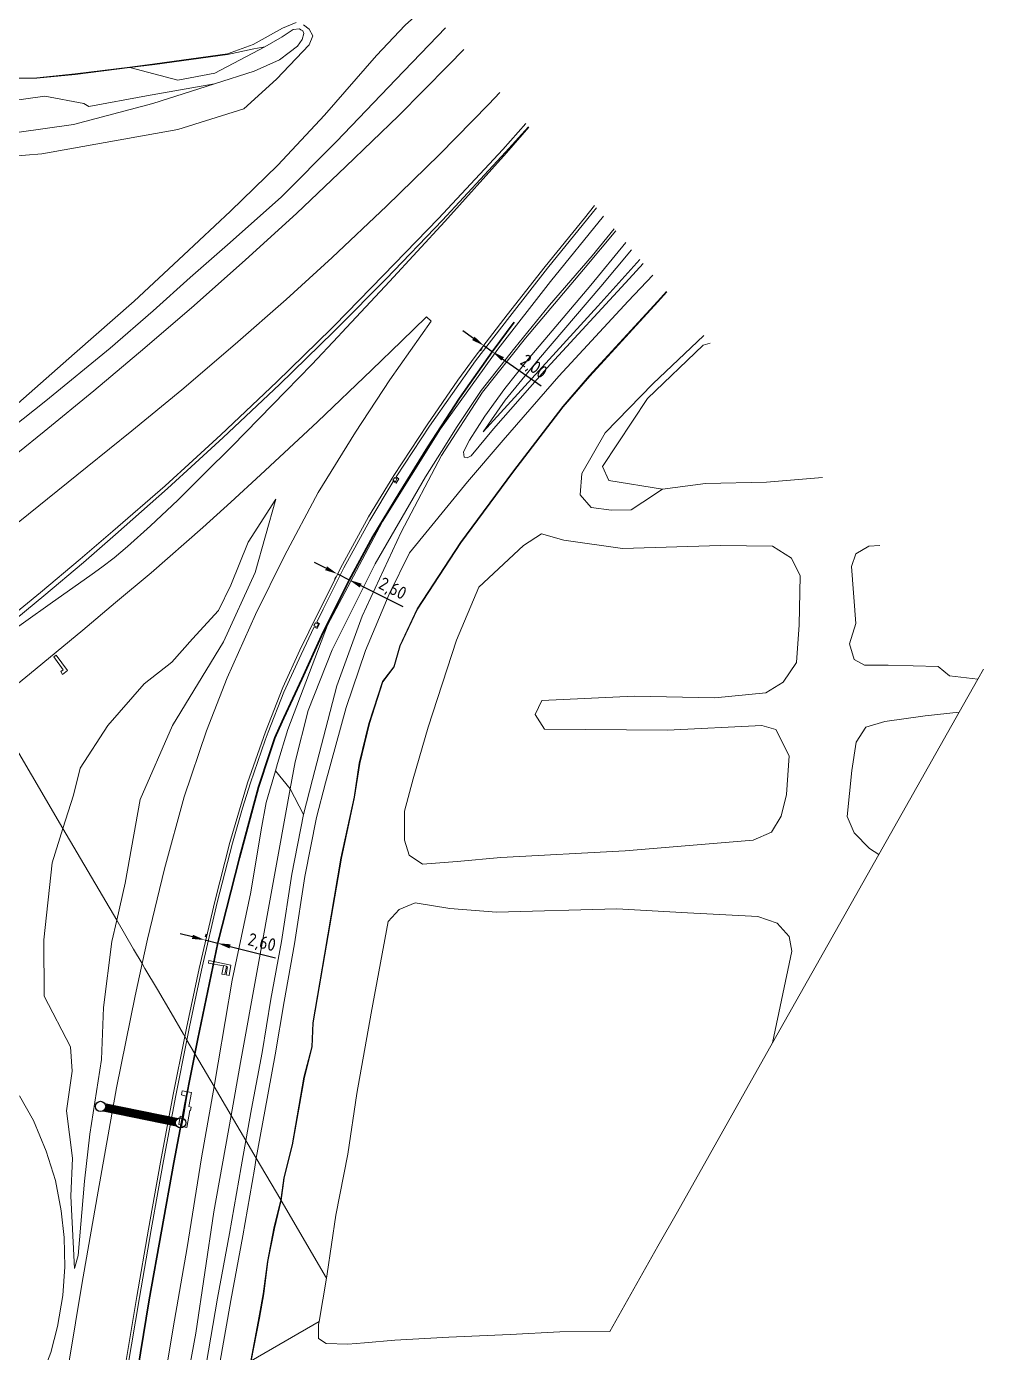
# Model space of a CAD drawing. Header units: metres. Extents: x 112942 to 118371, y 496117 to 499046.
# Drawn here: x 118058.8 to 118246.1, y 496531.5 to 496791 of the extents above; entities that cross this region are included whole.
import ezdxf
from ezdxf.enums import TextEntityAlignment as Align

# ---------------------------------------------------------------- set-up
doc = ezdxf.new("R2010")
doc.units = ezdxf.units.M
doc.linetypes.add('STREEP', pattern=[0.375, 0.25, -0.125])
for name, color, linetype, lineweight in [('B-WE-OG-TOPOKAART-G', 253, 'Continuous', 18), ('N-WE-KL-DATA_GLASVEZEL-G', 90, 'KL-GLASVEZEL-N', 35), ('N-WE-KL-DATA_GLASVEZEL-M', 7, 'Continuous', 18), ('N-WE-VW-BEWEGWIJZERING_DRAAGCONSTRUCTIE_PORTAAL-S', 7, 'Continuous', 25)]:
    doc.layers.add(name, color=color, linetype=linetype, lineweight=lineweight)
doc.styles.add('ISO', font='isocp.shx')
doc.styles.add('NLCS-ISO', font='NLCS-ISO.ttf')
doc.linetypes.add('KL-GLASVEZEL-N', pattern='A,4,-1,[101,NLCS.SHX,S=0.5,R=0,X=0,Y=0],-1,4,-1,["G",Standard,S=1,R=0,X=-0.25,Y=-0.5],-1.5', length=12.5)
doc.dimstyles.new('ISO', dxfattribs={"dimtxt": 2.5, "dimasz": 2.5, "dimexe": 1.25, "dimexo": 0.625, "dimtad": 1, "dimtxsty": 'ISO', "dimcen": 2.5, "dimadec": 0, "dimazin": 0, "dimtfac": 1, "dimtmove": 0, "dimatfit": 3, "dimfxl": 1, "dimarcsym": 0})

# ---------------------------------------------------------------- blocks, each defined once
blk = doc.blocks.new('*D15')
at = {"layer": 'Defpoints', "color": 0, "transparency": 16777216}
for p in [(118148.31, 496728.56, 2.36), (118149.94, 496727.41, 2.6), (118149.94, 496727.41)]:
    blk.add_point(p, dxfattribs=at)
at = {"layer": 'N-WE-KL-DATA_GLASVEZEL-M', "color": 0, "lineweight": -2, "transparency": 16777216}
for p, q in [((118146.26, 496729.99), (118144.22, 496731.43)), ((118147.95, 496728.04), (118147.59, 496727.53)), ((118148.31, 496728.56), (118149.94, 496727.41)), ((118149.58, 496726.89), (118149.22, 496726.38)), ((118151.99, 496725.97), (118159.51, 496720.69))]:
    blk.add_line(p, q, dxfattribs=at)
at = {"layer": 'N-WE-KL-DATA_GLASVEZEL-M', "color": 0, "transparency": 16777216}
for points in [[(118146.5, 496730.33), (118146.02, 496729.65), (118148.31, 496728.56)], [(118152.23, 496726.31), (118151.75, 496725.63), (118149.94, 496727.41)]]:
    blk.add_solid(points, dxfattribs=at)
at = {"layer": 'N-WE-KL-DATA_GLASVEZEL-M', "color": 0, "transparency": 16777216, "insert": (118157.96, 496724.3), "char_height": 2.5, "attachment_point": 5, "rotation": 324.9118, "style": 'ISO'}
blk.add_mtext('2,00', dxfattribs=at)
blk = doc.blocks.new('*D16')
at = {"layer": 'Defpoints', "color": 0, "transparency": 16777216}
for p in [(118119.65, 496683.88, 2.6), (118121.97, 496682.71, 2.6), (118121.97, 496682.71)]:
    blk.add_point(p, dxfattribs=at)
at = {"layer": 'N-WE-KL-DATA_GLASVEZEL-M', "color": 0, "lineweight": -2, "transparency": 16777216}
for p, q in [((118117.41, 496684.99), (118115.18, 496686.11)), ((118119.37, 496683.32), (118119.09, 496682.76)), ((118119.65, 496683.87), (118121.97, 496682.71)), ((118121.7, 496682.15), (118121.42, 496681.59)), ((118124.21, 496681.59), (118132.43, 496677.48))]:
    blk.add_line(p, q, dxfattribs=at)
at = {"layer": 'N-WE-KL-DATA_GLASVEZEL-M', "color": 0, "transparency": 16777216}
for points in [[(118117.6, 496685.37), (118117.23, 496684.62), (118119.65, 496683.87)], [(118124.4, 496681.96), (118124.02, 496681.22), (118121.97, 496682.71)]]:
    blk.add_solid(points, dxfattribs=at)
at = {"layer": 'N-WE-KL-DATA_GLASVEZEL-M', "color": 0, "transparency": 16777216, "insert": (118130.36, 496680.82), "char_height": 2.5, "attachment_point": 5, "rotation": 333.4095, "style": 'ISO'}
blk.add_mtext('2,60', dxfattribs=at)
blk = doc.blocks.new('*D17')
at = {"layer": 'Defpoints', "color": 0, "transparency": 16777216}
for p in [(118093.69, 496612.23, 2.6), (118096.21, 496611.59, 2.6), (118096.21, 496611.59)]:
    blk.add_point(p, dxfattribs=at)
at = {"layer": 'N-WE-KL-DATA_GLASVEZEL-M', "color": 0, "lineweight": -2, "transparency": 16777216}
for p, q in [((118091.27, 496612.84), (118088.85, 496613.45)), ((118093.69, 496612.23), (118096.21, 496611.59)), ((118093.85, 496612.83), (118094, 496613.44)), ((118096.37, 496612.2), (118096.52, 496612.8)), ((118098.64, 496610.98), (118107.55, 496608.72))]:
    blk.add_line(p, q, dxfattribs=at)
at = {"layer": 'N-WE-KL-DATA_GLASVEZEL-M', "color": 0, "transparency": 16777216}
for points in [[(118091.37, 496613.25), (118091.17, 496612.44), (118093.69, 496612.23)], [(118098.74, 496611.38), (118098.54, 496610.57), (118096.21, 496611.59)]]:
    blk.add_solid(points, dxfattribs=at)
at = {"layer": 'N-WE-KL-DATA_GLASVEZEL-M', "color": 0, "transparency": 16777216, "insert": (118104.81, 496611.54), "char_height": 2.5, "attachment_point": 5, "rotation": 345.8031, "style": 'ISO'}
blk.add_mtext('2,60', dxfattribs=at)
blk = doc.blocks.new('SVW-BEWEGWIJZERING_DRAAGCONSTRUCTIE_PORTAAL_COMBI')
for p, q in [((0.66, 0.75), (15.34, 0.75)), ((0.66, -0.75), (15.34, -0.75))]:
    blk.add_line(p, q)
at = {"linetype": 'STREEP', "flags": 128}
blk.add_lwpolyline([(1, 0, 1.5, 1.5, 0), (15, 0, 0, 0, 0)], format="xyseb", dxfattribs=at)
at = {"linetype": 'ByBlock'}
for points in [[(0.66, 0.75), (15.34, 0.75)], [(0.66, -0.75), (15.34, -0.75)]]:
    blk.add_lwpolyline(points, dxfattribs=at)
for centre in [(0, 0), (16, 0)]:
    blk.add_circle(centre, 1, dxfattribs=at)
at = {"linetype": 'ByBlock', "style": 'NLCS-ISO', "flags": 13}
blk.add_attdef('LENGTE', text='', height=2.5, dxfattribs=at).set_placement((0, 0), align=Align.MIDDLE_LEFT)

msp = doc.modelspace()

# ---------------------------------------------------------------- linework, layer by layer
at = {"layer": 'B-WE-OG-TOPOKAART-G'}
for points, elevation in [([(118098.119, 496785.567), (118103.275, 496786.639), (118105.468, 496787.032), (118095.651, 496781.914), (118088.385, 496780.532), (118079.03, 496782.997), (118083.931, 496783.62), (118098.119, 496785.567)], -1.279), ([(118094.422, 496607.691), (118097.342, 496607.148), (118097.002, 496605.555), (118097.607, 496605.441), (118097.937, 496607.037), (118098.142, 496606.999), (118097.875, 496605.379), (118098.482, 496605.255), (118098.779, 496607.311), (118094.505, 496608.231), (118094.422, 496607.691)], 1.958), ([(118097.937, 496607.037), (118097.955, 496607.123), (118097.362, 496607.243), (118097.342, 496607.148), (118094.422, 496607.691), (118094.505, 496608.231), (118098.779, 496607.311), (118098.482, 496605.255), (118097.875, 496605.379), (118098.142, 496606.999), (118097.937, 496607.037)], 1.958), ([(118097.937, 496607.037), (118097.607, 496605.441), (118097.002, 496605.555), (118097.342, 496607.148), (118097.362, 496607.243), (118097.955, 496607.123), (118097.937, 496607.037)], 1.958)]:
    msp.add_lwpolyline(points, close=True, dxfattribs=dict(at, elevation=elevation))
for points in [[(118030.117, 496695.083, -0.264), (118038.031, 496701.652, -0.229), (118048.629, 496710.063, -0.175), (118057.106, 496717.268, -0.172), (118068.192, 496727.055, -0.214), (118079.841, 496737.288, -0.22), (118089.531, 496746.286, -0.295), (118098.699, 496754.875, -0.217), (118107.993, 496763.921, -0.181), (118117.136, 496773.705, -0.169), (118127.304, 496785.36, -0.088), (118132.912, 496791.295, -0.091), (118137.18, 496795.094, 0.029)], [(118111.551, 496791.834, -0.397), (118108.9, 496790.719, -0.457), (118103.179, 496787.483, -0.712), (118098.105, 496785.666, -0.706), (118083.918, 496783.719, -0.776), (118079.017, 496783.096, -0.84), (118068.326, 496781.735, -0.837), (118060.787, 496780.992, -0.907), (118051.606, 496780.929, -0.79), (118044.166, 496781.155, -0.761), (118040.138, 496781.278, -0.851), (118026.871, 496782.282, -0.849), (118022.798, 496782.59, -0.875), (118021.856, 496782.617, -0.875), (118014.277, 496779.695, -1.038), (118003.465, 496778.893, -0.971), (118002.611, 496779.294, -0.974), (117996.028, 496783.802, -0.79), (117978.186, 496783.682, -0.823)], [(118112.982, 496791.39, -0.511), (118114.136, 496790.521, -0.58), (118114.863, 496789.208, -0.625), (118114.147, 496787.447, -0.616), (118107.736, 496780.705, -0.742), (118101.343, 496774.894, -0.721), (118088.414, 496770.842, -0.949), (118061.801, 496766.122, -0.817), (118052.161, 496765.317, -0.712), (118041.807, 496764.671, -0.649), (118025.518, 496764.967, -0.634), (118015.203, 496765.336, -0.598), (117998.892, 496766.386, -0.739), (117987.342, 496768.02, -0.727), (117984.838, 496772.289, -1.279)], [(118140.808, 496790.77, 2.53), (118131.056, 496780.651, 2.365), (118119.498, 496768.527, 2.083), (118108.61, 496757.651, 1.96), (118098.134, 496748.316, 1.798), (118090.793, 496741.927, 1.657), (118083.607, 496735.392, 1.486), (118075.157, 496728.08, 1.189), (118062.576, 496717.73, 0.985), (118055.943, 496712.456, 0.823), (118043.723, 496702.953, 0.61), (118035.322, 496696.504, 0.58), (118031.175, 496693.279, 0.491), (118030.117, 496695.083, -0.264)], [(118079.03, 496782.997, -1.279), (118088.385, 496780.532, -1.279), (118095.651, 496781.914, -1.279), (118105.468, 496787.032, -1.279), (118108.819, 496788.998, -1.279), (118111.008, 496790.452, -1.279), (118112.231, 496790.598, -1.279), (118112.493, 496790.412, -1.279), (118112.857, 496790.176, -1.279), (118113.062, 496789.651, -1.279), (118112.759, 496788.488, -1.279), (118111.842, 496787.159, -1.279), (118110.186, 496785.942, -1.279), (118108.287, 496784.52, -1.279), (118103.376, 496782.292, -1.279), (118095.6, 496779.818, -1.279), (118082.307, 496777.472, -1.279), (118070.996, 496775.382, -1.279), (118070.037, 496775.987, -1.279), (118062.35, 496777.416, -1.279), (118045.152, 496774.971, -1.279)], [(118046.656, 496768.844, -1.279), (118067.954, 496771.87, -1.279), (118083.494, 496775.966, -1.279), (118095.6, 496779.818, -1.279), (118103.376, 496782.292, -1.279), (118108.287, 496784.52, -1.279), (118110.186, 496785.942, -1.279), (118111.842, 496787.159, -1.279), (118112.759, 496788.488, -1.279), (118113.062, 496789.651, -1.279), (118112.857, 496790.176, -1.279), (118112.493, 496790.412, -1.279), (118112.231, 496790.598, -1.279), (118111.008, 496790.452, -1.279), (118108.819, 496788.998, -1.279), (118105.468, 496787.032, -1.279), (118103.275, 496786.639, -1.279), (118098.119, 496785.567, -1.279), (118098.105, 496785.666, -0.706), (118103.179, 496787.483, -0.712), (118108.9, 496790.719, -0.457), (118111.551, 496791.834, -0.397)], [(118052.161, 496765.317, -0.712), (118061.801, 496766.122, -0.817), (118088.414, 496770.842, -0.949), (118101.343, 496774.894, -0.721), (118107.736, 496780.705, -0.742), (118114.147, 496787.447, -0.616), (118114.863, 496789.208, -0.625), (118114.136, 496790.521, -0.58), (118112.982, 496791.39, -0.511)], [(118055.943, 496712.456, 0.823), (118062.576, 496717.73, 0.985), (118075.157, 496728.08, 1.189), (118083.607, 496735.392, 1.486), (118090.793, 496741.927, 1.657), (118098.134, 496748.316, 1.798), (118108.61, 496757.651, 1.96), (118119.498, 496768.527, 2.083), (118131.056, 496780.651, 2.365), (118140.808, 496790.77, 2.53)], [(118132.912, 496791.295, -0.091), (118127.304, 496785.36, -0.088), (118117.136, 496773.705, -0.169), (118107.993, 496763.921, -0.181), (118098.699, 496754.875, -0.217), (118089.531, 496746.286, -0.295), (118079.841, 496737.288, -0.22), (118068.192, 496727.055, -0.214), (118057.106, 496717.268, -0.172)], [(118051.606, 496780.929, -0.79), (118060.787, 496780.992, -0.907), (118068.326, 496781.735, -0.837), (118079.017, 496783.096, -0.84), (118083.918, 496783.719, -0.776), (118098.105, 496785.666, -0.706), (118098.119, 496785.567, -1.279), (118083.931, 496783.62, -1.279), (118079.03, 496782.997, -1.279), (118068.337, 496781.636, -1.279), (118060.792, 496780.892, -1.279), (118051.605, 496780.829, -1.279)], [(118051.843, 496703.409, 1.046), (118062.241, 496711.775, 1.185), (118071.993, 496719.747, 1.348), (118081.974, 496728.158, 1.482), (118091.621, 496736.409, 1.663), (118101.649, 496745.335, 1.863), (118111.644, 496754.425, 2.051), (118121.3, 496763.623, 2.21), (118131.603, 496773.57, 2.423), (118141.426, 496783.452, 2.658), (118144.364, 496786.532, 2.731)], [(118144.364, 496786.532, 2.731), (118141.426, 496783.452, 2.658), (118131.603, 496773.57, 2.423), (118121.3, 496763.623, 2.21), (118111.644, 496754.425, 2.051), (118101.649, 496745.335, 1.863), (118091.621, 496736.409, 1.663), (118081.974, 496728.158, 1.482), (118071.993, 496719.747, 1.348), (118062.241, 496711.775, 1.185), (118051.843, 496703.409, 1.046)], [(118051.605, 496780.829, -1.279), (118060.792, 496780.892, -1.279), (118068.337, 496781.636, -1.279), (118079.03, 496782.997, -1.279)], [(118045.152, 496774.971, -1.279), (118062.35, 496777.416, -1.279), (118070.037, 496775.987, -1.279), (118070.996, 496775.382, -1.279), (118082.307, 496777.472, -1.279), (118095.6, 496779.818, -1.279), (118083.494, 496775.966, -1.279), (118067.954, 496771.87, -1.279), (118046.656, 496768.844, -1.279)], [(118151.453, 496778.084, 3.323), (118149.322, 496775.829, 3.272), (118139.613, 496765.991, 3.041), (118129.284, 496755.892, 2.79), (118118.635, 496745.802, 2.559), (118109.64, 496737.626, 2.384), (118099.636, 496728.83, 2.205), (118089.167, 496719.882, 2.021), (118079.401, 496711.882, 1.898), (118070.664, 496704.826, 1.748), (118059.177, 496695.59, 1.581), (118049.162, 496687.635, 1.462)], [(118049.162, 496687.635, 1.462), (118059.177, 496695.59, 1.581), (118070.664, 496704.826, 1.748), (118079.401, 496711.882, 1.898), (118089.167, 496719.882, 2.021), (118099.636, 496728.83, 2.205), (118109.64, 496737.626, 2.384), (118118.635, 496745.802, 2.559), (118129.284, 496755.892, 2.79), (118139.613, 496765.991, 3.041), (118149.322, 496775.829, 3.272), (118151.453, 496778.084, 3.323)], [(118046.634, 496667.017, 1.075), (118053.013, 496672.11, 1.156), (118062.173, 496679.594, 1.267), (118069.919, 496686.102, 1.365), (118076.227, 496691.627, 1.444), (118086.392, 496700.616, 1.562), (118091.804, 496705.547, 1.623), (118097.3, 496710.602, 1.708), (118108.292, 496720.985, 1.917), (118118.915, 496731.299, 2.141), (118119.67, 496732.082, 2.168), (118129.192, 496741.623, 2.357), (118140.207, 496753.134, 2.585), (118152.562, 496766.454, 2.887), (118157.048, 496771.416, 2.996), (118157.048, 496771.416, 2.996)], [(118157.127, 496771.322, 3.002), (118152.739, 496766.32, 2.898), (118140.657, 496752.88, 2.609), (118129.852, 496741.097, 2.409), (118120.496, 496731.104, 2.233), (118119.773, 496730.343, 2.212), (118114.614, 496724.896, 2.112), (118109.561, 496719.629, 2.016), (118099.055, 496708.875, 1.858), (118093.592, 496703.457, 1.781), (118088.411, 496698.345, 1.716), (118083.082, 496693.323, 1.658), (118078.58, 496689.268, 1.603), (118075.933, 496687.044, 1.563), (118073.513, 496685.188, 1.526), (118071.62, 496683.818, 1.483), (118063.423, 496678.039, 1.361), (118053.873, 496671.269, 1.211), (118047.01, 496666.376, 1.116), (118046.634, 496667.017, 1.075)], [(118052.369, 496672.789, 1.115), (118061.555, 496680.259, 1.227), (118069.287, 496686.761, 1.319), (118075.676, 496692.259, 1.404), (118085.907, 496701.155, 1.535), (118091.342, 496706.051, 1.595), (118096.805, 496711.103, 1.675), (118107.764, 496721.473, 1.877), (118118.412, 496731.856, 2.111), (118119.05, 496732.531, 2.115), (118128.587, 496742.278, 2.305), (118139.442, 496753.469, 2.541), (118152.003, 496766.928, 2.836), (118156.543, 496772.018, 2.945)], [(118156.543, 496772.018, 2.945), (118152.003, 496766.928, 2.836), (118139.442, 496753.469, 2.541), (118128.587, 496742.278, 2.305), (118119.05, 496732.531, 2.115), (118118.412, 496731.856, 2.111), (118107.764, 496721.473, 1.877), (118096.805, 496711.103, 1.675), (118091.342, 496706.051, 1.595), (118085.907, 496701.155, 1.535), (118075.676, 496692.259, 1.404), (118069.287, 496686.761, 1.319), (118061.555, 496680.259, 1.227), (118052.369, 496672.789, 1.115)], [(118170.001, 496755.979, 3.369), (118167.996, 496753.548, 3.291), (118160.299, 496744.044, 2.945), (118152.847, 496734.614, 2.62), (118146.617, 496726.423, 2.327), (118143.215, 496721.778, 2.195), (118137.189, 496713.081, 1.966), (118130.707, 496703.163, 1.767), (118125.766, 496695.072, 1.681), (118120.669, 496685.72, 1.567), (118115.817, 496676.149, 1.552), (118112.306, 496668.969, 1.556), (118108.975, 496661.633, 1.587), (118105.555, 496652.968, 1.643), (118102.034, 496642.959, 1.704), (118098.596, 496631.34, 1.768), (118095.623, 496619.759, 1.808), (118092.583, 496606.679, 1.844), (118090.111, 496594.972, 1.913), (118089.786, 496593.341, 1.922), (118089.502, 496593.824, 1.938), (118087.089, 496597.938, 2.021), (118084.401, 496602.523, 2.118), (118081.966, 496606.674, 2.214), (118081.415, 496607.614, 2.229), (118082.446, 496612.374, 2.219), (118085.798, 496626.153, 2.254), (118089.681, 496640.231, 2.239), (118094.049, 496653.153, 2.193), (118098.035, 496663.572, 2.137), (118103.634, 496675.915, 2.092), (118109.264, 496687.401, 2.088), (118115.907, 496699.815, 2.166), (118123.216, 496711.659, 2.275), (118129.93, 496721.862, 2.396), (118138.011, 496733.37, 2.624), (118137.094, 496734.196, 2.671), (118132.207, 496729.472, 2.597), (118126.373, 496723.859, 2.524), (118115.73, 496713.663, 2.321), (118104.601, 496703.283, 2.108), (118098.814, 496697.953, 2.074), (118093.315, 496692.988, 1.986), (118083.189, 496684.121, 1.86), (118076.225, 496678.265, 1.756), (118069.826, 496672.899, 1.679), (118059.371, 496664.283, 1.544), (118051.79, 496658.127, 1.445)], [(118090.191, 496592.65, 1.865), (118089.786, 496593.341, 1.922), (118090.111, 496594.972, 1.913), (118092.583, 496606.679, 1.844), (118095.623, 496619.759, 1.808), (118098.596, 496631.34, 1.768), (118102.034, 496642.959, 1.704), (118105.555, 496652.968, 1.643), (118108.975, 496661.633, 1.587), (118112.306, 496668.969, 1.556), (118115.817, 496676.149, 1.552), (118120.669, 496685.72, 1.567), (118125.766, 496695.072, 1.681), (118130.707, 496703.163, 1.767), (118137.189, 496713.081, 1.966), (118143.215, 496721.778, 2.195), (118146.617, 496726.423, 2.327), (118152.847, 496734.614, 2.62), (118160.299, 496744.044, 2.945), (118167.996, 496753.548, 3.291), (118170.001, 496755.979, 3.369)], [(118171.747, 496753.898, 3.099), (118161.34, 496741.146, 2.687), (118151.029, 496727.872, 2.013), (118139.858, 496712.255, 1.7), (118128.506, 496694.148, 1.407), (118117.715, 496673.845, 1.247), (118109.963, 496653.436, 1.363), (118107.929, 496646.766, 1.35), (118107.511, 496645.357, 1.208), (118105.673, 496639.169, 1.213), (118104.74, 496633.779, 1.18), (118102.701, 496621.583, 1.1), (118099.021, 496604.34, 1.187), (118096.333, 496588.192, 1.24), (118095.512, 496583.576, 1.284), (118090.191, 496592.65, 1.865), (118090.7, 496595.199, 1.847), (118092.264, 496602.686, 1.788), (118093.179, 496606.888, 1.772), (118096.116, 496619.541, 1.738), (118099.101, 496631.162, 1.673), (118101.062, 496638.061, 1.626), (118102.628, 496642.98, 1.624), (118105.484, 496651.32, 1.57), (118106.094, 496652.89, 1.557), (118109.179, 496660.73, 1.501), (118112.526, 496668.14, 1.499), (118115.122, 496673.543, 1.46), (118115.716, 496673.193, 1.46), (118116.145, 496674.132, 1.441), (118115.597, 496674.444, 1.49), (118116.838, 496676.985, 1.489), (118120.924, 496685.077, 1.504), (118125.97, 496694.351, 1.608), (118130.557, 496701.976, 1.674), (118131.121, 496701.631, 1.638), (118131.691, 496702.493, 1.644), (118131.134, 496702.882, 1.658), (118137.693, 496712.819, 1.912), (118146.707, 496725.573, 2.241), (118153.372, 496734.296, 2.537), (118160.799, 496743.72, 2.872), (118168.675, 496753.45, 3.202), (118170.375, 496755.534, 3.277)], [(118170.375, 496755.534, 3.277), (118168.675, 496753.45, 3.202), (118160.799, 496743.72, 2.872), (118153.372, 496734.296, 2.537), (118146.707, 496725.573, 2.241), (118137.693, 496712.819, 1.912), (118131.134, 496702.882, 1.658), (118131.691, 496702.493, 1.644), (118131.121, 496701.631, 1.638), (118130.557, 496701.976, 1.674), (118125.97, 496694.351, 1.608), (118120.924, 496685.077, 1.504), (118116.838, 496676.985, 1.489), (118115.597, 496674.444, 1.49), (118116.145, 496674.132, 1.441), (118115.716, 496673.193, 1.46), (118115.122, 496673.543, 1.46), (118112.526, 496668.14, 1.499), (118109.179, 496660.73, 1.501), (118106.094, 496652.89, 1.557), (118105.484, 496651.32, 1.57), (118102.628, 496642.98, 1.624), (118101.062, 496638.061, 1.626), (118099.101, 496631.162, 1.673), (118096.116, 496619.541, 1.738), (118093.179, 496606.888, 1.772), (118092.264, 496602.686, 1.788), (118090.7, 496595.199, 1.847), (118090.191, 496592.65, 1.865)], [(118173.837, 496751.408, 1.452), (118169.501, 496746.148, 1.304), (118161.136, 496736.506, 1.019), (118154.406, 496728.12, 0.837), (118147.802, 496719.81, 0.61), (118143.095, 496712.732, 0.277), (118139.994, 496707.845, 0.103), (118136.906, 496702.916, 0.047), (118127.011, 496685.855, -0.057), (118118.635, 496669.009, -0.097), (118113.919, 496657.17, 0.053), (118111.355, 496647.08, -0.083), (118110.405, 496641.831, -0.1), (118107.511, 496645.357, 1.208), (118107.929, 496646.766, 1.35), (118109.963, 496653.436, 1.363), (118117.715, 496673.845, 1.247), (118128.506, 496694.148, 1.407), (118139.858, 496712.255, 1.7), (118151.029, 496727.872, 2.013), (118161.34, 496741.146, 2.687), (118171.747, 496753.898, 3.099)], [(118174.127, 496751.062, 1.406), (118167.847, 496743.441, 1.23), (118156.476, 496730.028, 0.827), (118148.036, 496719.46, 0.483), (118140.054, 496707.046, 0.057), (118132.109, 496692.042, -0.057), (118124.512, 496675.622, -0.033), (118119.556, 496662, -0.027), (118114.785, 496643.609, -0.33), (118113.023, 496636.801, -0.357), (118110.405, 496641.831, -0.1), (118111.355, 496647.08, -0.083), (118113.919, 496657.17, 0.053), (118118.635, 496669.009, -0.097), (118127.011, 496685.855, -0.057), (118136.906, 496702.916, 0.047), (118139.994, 496707.845, 0.103), (118143.095, 496712.732, 0.277), (118147.802, 496719.81, 0.61), (118154.406, 496728.12, 0.837), (118161.136, 496736.506, 1.019), (118169.501, 496746.148, 1.304), (118173.837, 496751.408, 1.452)], [(118181.408, 496742.386, -0.455), (118176.576, 496737.252, -0.41), (118163.015, 496722.615, -0.43), (118152.102, 496710.082, -0.39), (118145.13, 496701.878, -0.22), (118133.737, 496688.018, -0.153), (118129.767, 496679.914, -0.183), (118125.125, 496668.887, -0.173), (118121.391, 496657.747, -0.16), (118117.302, 496642.957, -0.33), (118115.559, 496636.223, -0.357), (118113.278, 496624.682, -0.46), (118111.236, 496611.474, -0.527), (118109.209, 496600.179, -0.663), (118107.48, 496589.758, -0.7), (118105.416, 496578.728, -0.707), (118103.764, 496569.504, -0.683), (118101.741, 496572.955, -0.691), (118102.858, 496579.196, -0.707), (118104.919, 496590.21, -0.7), (118106.647, 496600.621, -0.663), (118108.671, 496611.902, -0.527), (118110.717, 496625.133, -0.46), (118113.023, 496636.801, -0.357), (118114.785, 496643.609, -0.33), (118119.556, 496662, -0.027), (118124.512, 496675.622, -0.033), (118132.109, 496692.042, -0.057), (118140.054, 496707.046, 0.057), (118148.036, 496719.46, 0.483), (118156.476, 496730.028, 0.827), (118167.847, 496743.441, 1.23), (118174.127, 496751.062, 1.406)], [(118176.089, 496748.724, 1.269), (118169.229, 496740.403, 1.073), (118157.016, 496725.917, 0.673), (118152.423, 496720.163, 0.54), (118148.523, 496714.735, 0.38), (118145.515, 496710.079, 0.157), (118144.348, 496707.775, 0.033), (118144.437, 496706.721, -0.053), (118145.055, 496706.608, -0.053), (118145.805, 496706.963, -0.213), (118150.215, 496712.286, -0.217), (118160.635, 496724.163, -0.28), (118176.769, 496741.632, -0.283), (118179.516, 496744.64, -0.29)], [(118179.516, 496744.64, -0.29), (118176.769, 496741.632, -0.283), (118160.635, 496724.163, -0.28), (118150.215, 496712.286, -0.217), (118145.805, 496706.963, -0.213), (118145.055, 496706.608, -0.053), (118144.437, 496706.721, -0.053), (118144.348, 496707.775, 0.033), (118145.515, 496710.079, 0.157), (118148.523, 496714.735, 0.38), (118152.423, 496720.163, 0.54), (118157.016, 496725.917, 0.673), (118169.229, 496740.403, 1.073), (118176.089, 496748.724, 1.269)], [(118178.832, 496745.455, -0.228), (118170.629, 496736.276, -0.217), (118148.193, 496711.663, 0.07), (118152.518, 496717.891, 0.307), (118158.989, 496725.88, 0.547), (118171.202, 496740.162, 0.913), (118177.248, 496747.343, 1.104)], [(118177.248, 496747.343, 1.104), (118171.202, 496740.162, 0.913), (118158.989, 496725.88, 0.547), (118152.518, 496717.891, 0.307), (118148.193, 496711.663, 0.07), (118170.629, 496736.276, -0.217), (118178.832, 496745.455, -0.228)], [(118103.764, 496569.504, -0.683), (118105.416, 496578.728, -0.707), (118107.48, 496589.758, -0.7), (118109.209, 496600.179, -0.663), (118111.236, 496611.474, -0.527), (118113.278, 496624.682, -0.46), (118115.559, 496636.223, -0.357), (118117.302, 496642.957, -0.33), (118121.391, 496657.747, -0.16), (118125.125, 496668.887, -0.173), (118129.767, 496679.914, -0.183), (118133.737, 496688.018, -0.153), (118145.13, 496701.878, -0.22), (118152.102, 496710.082, -0.39), (118163.015, 496722.615, -0.43), (118176.576, 496737.252, -0.41), (118181.408, 496742.386, -0.455)], [(118184.099, 496739.179, -1.106), (118182.277, 496737.209, -1.103), (118168.957, 496722.629, -1.17), (118163.783, 496716.638, -1.176), (118153.906, 496703.82, -1.176), (118143.736, 496690.054, -1.108), (118135.265, 496677.044, -1.106), (118131.851, 496669.818, -1.12), (118130.682, 496665.721, -1.12), (118128.453, 496662.836, -0.996), (118125.818, 496654.605, -0.943), (118123.917, 496646.819, -0.994), (118122.908, 496640.172, -1.097), (118120.348, 496628.269, -1.005), (118117.103, 496609.368, -1.024), (118114.83, 496596.043, -1.103), (118114.618, 496591.337, -1.26), (118113.081, 496585.4, -1.122), (118110.788, 496572.154, -1.131), (118109.129, 496565.646, -1.01), (118108.548, 496561.349, -1.022), (118103.764, 496569.504, -0.683)], [(118108.548, 496561.349, -1.022), (118109.129, 496565.646, -1.01), (118110.788, 496572.154, -1.131), (118113.081, 496585.4, -1.122), (118114.618, 496591.337, -1.26), (118114.83, 496596.043, -1.103), (118117.103, 496609.368, -1.024), (118120.348, 496628.269, -1.005), (118122.908, 496640.172, -1.097), (118123.917, 496646.819, -0.994), (118125.818, 496654.605, -0.943), (118128.453, 496662.836, -0.996), (118130.682, 496665.721, -1.12), (118131.851, 496669.818, -1.12), (118135.265, 496677.044, -1.106), (118143.736, 496690.054, -1.108), (118153.906, 496703.82, -1.176), (118163.783, 496716.638, -1.176), (118168.957, 496722.629, -1.17), (118182.277, 496737.209, -1.103), (118184.099, 496739.179, -1.106)], [(118184.163, 496739.102, -1.335), (118182.35, 496737.141, -1.335), (118169.032, 496722.563, -1.335), (118163.861, 496716.575, -1.335), (118153.986, 496703.759, -1.335), (118143.818, 496689.997, -1.335), (118135.352, 496676.995, -1.335), (118131.945, 496669.782, -1.335), (118130.773, 496665.675, -1.335), (118128.543, 496662.788, -1.335), (118125.914, 496654.578, -1.335), (118124.015, 496646.8, -1.335), (118123.007, 496640.154, -1.335), (118120.446, 496628.251, -1.335), (118117.201, 496609.351, -1.335), (118114.929, 496596.032, -1.335), (118114.718, 496591.323, -1.335), (118113.179, 496585.379, -1.335), (118110.886, 496572.133, -1.335), (118109.227, 496565.626, -1.335), (118108.624, 496561.219, -1.335), (118108.548, 496561.349, -1.022)], [(118108.624, 496561.219, -1.335), (118109.227, 496565.626, -1.335), (118110.886, 496572.133, -1.335), (118113.179, 496585.379, -1.335), (118114.718, 496591.323, -1.335), (118114.929, 496596.032, -1.335), (118117.201, 496609.351, -1.335), (118120.446, 496628.251, -1.335), (118123.007, 496640.154, -1.335), (118124.015, 496646.8, -1.335), (118125.914, 496654.578, -1.335), (118128.543, 496662.788, -1.335), (118130.773, 496665.675, -1.335), (118131.945, 496669.782, -1.335), (118135.352, 496676.995, -1.335), (118143.818, 496689.997, -1.335), (118153.986, 496703.759, -1.335), (118163.861, 496716.575, -1.335), (118169.032, 496722.563, -1.335), (118182.35, 496737.141, -1.335), (118184.163, 496739.102, -1.335)], [(118051.79, 496658.127, 1.445), (118059.371, 496664.283, 1.544), (118069.826, 496672.899, 1.679), (118076.225, 496678.265, 1.756), (118083.189, 496684.121, 1.86), (118093.315, 496692.988, 1.986), (118098.814, 496697.953, 2.074), (118104.601, 496703.283, 2.108), (118115.73, 496713.663, 2.321), (118126.373, 496723.859, 2.524), (118132.207, 496729.472, 2.597), (118137.094, 496734.196, 2.671), (118138.011, 496733.37, 2.624), (118129.93, 496721.862, 2.396), (118123.216, 496711.659, 2.275), (118115.907, 496699.815, 2.166), (118109.264, 496687.401, 2.088), (118103.634, 496675.915, 2.092), (118098.035, 496663.572, 2.137), (118094.049, 496653.153, 2.193), (118089.681, 496640.231, 2.239), (118085.798, 496626.153, 2.254), (118082.446, 496612.374, 2.219), (118081.415, 496607.614, 2.229)], [(118191.348, 496730.539, -1.426), (118181.389, 496721.068, -1.4), (118172.071, 496711.482, -1.373), (118167.522, 496703.56, -1.353), (118167.166, 496699.356, -1.353), (118169.327, 496696.88, -1.36), (118173.305, 496696.351, -1.367), (118177.176, 496696.418, -1.367), (118179.44, 496697.928, -1.39), (118183.303, 496700.45, -1.4), (118191.718, 496701.582, -1.363), (118203.624, 496701.82, -1.387), (118214.639, 496702.782, -1.387)], [(118183.303, 496700.45, -1.4), (118179.44, 496697.928, -1.39), (118177.176, 496696.418, -1.367), (118173.305, 496696.351, -1.367), (118169.327, 496696.88, -1.36), (118167.166, 496699.356, -1.353), (118167.522, 496703.56, -1.353), (118172.071, 496711.482, -1.373), (118181.389, 496721.068, -1.4), (118191.348, 496730.539, -1.426)], [(118214.639, 496702.782, -1.387), (118203.624, 496701.82, -1.387), (118191.718, 496701.582, -1.363), (118183.303, 496700.45, -1.4), (118172.809, 496702.142, -1.243), (118171.525, 496704.921, -1.257), (118180.341, 496718.203, -1.397), (118191.258, 496728.644, -1.337), (118192.586, 496729.064, -1.337)], [(118192.586, 496729.064, -1.337), (118191.258, 496728.644, -1.337), (118180.341, 496718.203, -1.397), (118171.525, 496704.921, -1.257), (118172.809, 496702.142, -1.243), (118183.303, 496700.45, -1.4)], [(118130.518, 496702.245, 1.672), (118131.042, 496701.892, 1.658), (118131.31, 496702.477, 1.667), (118130.861, 496702.78, 1.683), (118130.518, 496702.245, 1.672)], [(118130.518, 496702.245, 1.672), (118130.861, 496702.78, 1.683), (118131.31, 496702.477, 1.667), (118131.042, 496701.892, 1.658), (118130.518, 496702.245, 1.672)], [(118081.415, 496607.614, 2.229), (118079.746, 496610.459, 1.418), (118076.441, 496616.095, 2.203), (118078.111, 496623.352, 2.09), (118081.004, 496639.746, 2.033), (118087.375, 496654.179, 1.988), (118097.351, 496670.588, 1.91), (118103.516, 496684.183, 2), (118107.62, 496698.526, 2.006), (118102.16, 496690.077, 1.781), (118098.774, 496681.676, 1.694), (118096.345, 496676.698, 1.628), (118091.266, 496671.176, 1.484), (118087.212, 496666.611, 1.424), (118081.836, 496662.383, 1.358), (118074.714, 496654.243, 0.986), (118069.313, 496645.889, 0.926), (118067.993, 496640.595, 0.839), (118065.919, 496634.035, 0.864), (118053.575, 496655.084, 0.447)], [(118065.919, 496634.035, 0.864), (118067.993, 496640.595, 0.839), (118069.313, 496645.889, 0.926), (118074.714, 496654.243, 0.986), (118081.836, 496662.383, 1.358), (118087.212, 496666.611, 1.424), (118091.266, 496671.176, 1.484), (118096.345, 496676.698, 1.628), (118098.774, 496681.676, 1.694), (118102.16, 496690.077, 1.781), (118107.62, 496698.526, 2.006), (118103.516, 496684.183, 2), (118097.351, 496670.588, 1.91), (118087.375, 496654.179, 1.988), (118081.004, 496639.746, 2.033), (118078.111, 496623.352, 2.09), (118076.441, 496616.095, 2.203), (118065.919, 496634.035, 0.864)], [(118225.817, 496689.461, -1.429), (118223.705, 496689.321, -1.427), (118221.121, 496687.839, -1.41), (118220.285, 496685.358, -1.407), (118221.143, 496674.192, -1.397), (118219.905, 496670.211, -1.387), (118220.823, 496667.144, -1.377), (118222.815, 496666.02, -1.377), (118227.489, 496666.006, -1.377), (118237.223, 496665.769, -1.377), (118239.439, 496663.949, -1.377), (118245.014, 496663.3, -1.377), (118241.345, 496656.797, -1.377), (118234.707, 496656.09, -1.377), (118226.816, 496655.005, -1.377), (118223.106, 496653.917, -1.377), (118221.226, 496650.926, -1.373), (118220.33, 496645.425, -1.377), (118219.436, 496636.412, -1.383), (118220.784, 496633.198, -1.383), (118223.798, 496630.136, -1.387), (118225.633, 496628.947, -1.387), (118204.829, 496592.074, -1.447), (118208.605, 496610.023, -1.447), (118208.078, 496612.93, -1.447), (118205.709, 496615.519, -1.453), (118201.94, 496616.81, -1.453), (118188.157, 496617.533, -1.447), (118174.322, 496618.315, -1.447), (118150.805, 496617.679, -1.45), (118141.645, 496618.385, -1.433), (118134.844, 496619.483, -1.427), (118131.726, 496618.209, -1.4), (118129.573, 496615.877, -1.377), (118126.263, 496597.913, -1.453), (118123.438, 496582.209, -1.463), (118121.67, 496570.334, -1.48), (118119.326, 496558.347, -1.473), (118117.668, 496546.907, -1.42), (118117.522, 496546.046, -1.421), (118108.624, 496561.219, -1.335)], [(118163.952, 496690.513, -1.297), (118175.47, 496688.86, -1.297), (118194.671, 496689.433, -1.3), (118204.817, 496689.298, -1.303), (118208.511, 496686.995, -1.31), (118210.214, 496683.486, -1.33), (118210.015, 496673.928, -1.333), (118209.521, 496666.51, -1.34), (118206.881, 496662.697, -1.343), (118203.515, 496660.592, -1.357), (118193.561, 496659.642, -1.373), (118177.727, 496659.926, -1.377), (118159.647, 496659.13, -1.387), (118158.339, 496656.336, -1.393), (118160.212, 496653.489, -1.407), (118184.265, 496653.305, -1.413), (118202.71, 496654.209, -1.42), (118205.5, 496653.441, -1.42), (118208.09, 496648.243, -1.423), (118207.545, 496640.71, -1.423), (118206.499, 496636.459, -1.423), (118204.651, 496633.335, -1.417), (118201.011, 496631.758, -1.417), (118176.01, 496629.657, -1.42), (118151.642, 496628.345, -1.427), (118143.086, 496627.607, -1.427), (118136.322, 496627.055, -1.43), (118133.671, 496628.811, -1.437), (118132.778, 496631.794, -1.437), (118132.796, 496637.446, -1.4), (118134.467, 496643.759, -1.41), (118137.422, 496653.867, -1.407), (118142.956, 496670.898, -1.39), (118147.35, 496681.281, -1.38), (118156.078, 496689.438, -1.333), (118159.587, 496691.697, -1.297), (118163.952, 496690.513, -1.297)], [(118132.778, 496631.794, -1.437), (118133.671, 496628.811, -1.437), (118136.322, 496627.055, -1.43), (118143.086, 496627.607, -1.427), (118151.642, 496628.345, -1.427), (118176.01, 496629.657, -1.42), (118201.011, 496631.758, -1.417), (118204.651, 496633.335, -1.417), (118206.499, 496636.459, -1.423), (118207.545, 496640.71, -1.423), (118208.09, 496648.243, -1.423), (118205.5, 496653.441, -1.42), (118202.71, 496654.209, -1.42), (118184.265, 496653.305, -1.413), (118160.212, 496653.489, -1.407), (118158.339, 496656.336, -1.393), (118159.647, 496659.13, -1.387), (118177.727, 496659.926, -1.377), (118193.561, 496659.642, -1.373), (118203.515, 496660.592, -1.357), (118206.881, 496662.697, -1.343), (118209.521, 496666.51, -1.34), (118210.015, 496673.928, -1.333), (118210.214, 496683.486, -1.33), (118208.511, 496686.995, -1.31), (118204.817, 496689.298, -1.303), (118194.671, 496689.433, -1.3), (118175.47, 496688.86, -1.297), (118163.952, 496690.513, -1.297), (118159.587, 496691.697, -1.297), (118156.078, 496689.438, -1.333), (118147.35, 496681.281, -1.38), (118142.956, 496670.898, -1.39), (118137.422, 496653.867, -1.407), (118134.467, 496643.759, -1.41), (118132.796, 496637.446, -1.4), (118132.778, 496631.794, -1.437)], [(118246.121, 496665.263, -1.381), (118245.014, 496663.3, -1.377), (118239.439, 496663.949, -1.377), (118237.223, 496665.769, -1.377), (118227.489, 496666.006, -1.377), (118222.815, 496666.02, -1.377), (118220.823, 496667.144, -1.377), (118219.905, 496670.211, -1.387), (118221.143, 496674.192, -1.397), (118220.285, 496685.358, -1.407), (118221.121, 496687.839, -1.41), (118223.705, 496689.321, -1.427), (118225.817, 496689.461, -1.429)], [(118115.041, 496673.775, 1.47), (118115.621, 496673.49, 1.456), (118115.944, 496674.043, 1.47), (118115.352, 496674.314, 1.493), (118115.041, 496673.775, 1.47)], [(118115.041, 496673.775, 1.47), (118115.352, 496674.314, 1.493), (118115.944, 496674.043, 1.47), (118115.621, 496673.49, 1.456), (118115.041, 496673.775, 1.47)], [(118064.578, 496668.004, 1.559), (118064.137, 496667.636, 1.535), (118065.947, 496665.137, 1.514), (118065.489, 496664.755, 1.442), (118065.84, 496664.221, 1.442), (118066.794, 496664.958, 1.418), (118064.578, 496668.004, 1.559)], [(118064.578, 496668.004, 1.559), (118066.794, 496664.958, 1.418), (118065.84, 496664.221, 1.442), (118065.489, 496664.755, 1.442), (118065.947, 496665.137, 1.514), (118064.137, 496667.636, 1.535), (118064.578, 496668.004, 1.559)], [(118241.345, 496656.797, -1.377), (118225.633, 496628.947, -1.387), (118223.798, 496630.136, -1.387), (118220.784, 496633.198, -1.383), (118219.436, 496636.412, -1.383), (118220.33, 496645.425, -1.377), (118221.226, 496650.926, -1.373), (118223.106, 496653.917, -1.377), (118226.816, 496655.005, -1.377), (118234.707, 496656.09, -1.377), (118241.345, 496656.797, -1.377)], [(118053.575, 496655.084, 0.447), (118065.919, 496634.035, 0.864)], [(118095.512, 496583.576, 1.284), (118096.333, 496588.192, 1.24), (118099.021, 496604.34, 1.187), (118102.701, 496621.583, 1.1), (118104.74, 496633.779, 1.18), (118105.673, 496639.169, 1.213), (118107.511, 496645.357, 1.208), (118110.405, 496641.831, -0.1), (118100.704, 496588.219, -0.273), (118098.855, 496577.876, -0.202), (118095.512, 496583.576, 1.284)], [(118098.855, 496577.876, -0.202), (118100.704, 496588.219, -0.273), (118110.405, 496641.831, -0.1), (118113.023, 496636.801, -0.357), (118110.717, 496625.133, -0.46), (118108.671, 496611.902, -0.527), (118106.647, 496600.621, -0.663), (118104.919, 496590.21, -0.7), (118102.858, 496579.196, -0.707), (118101.741, 496572.955, -0.691), (118098.855, 496577.876, -0.202)], [(118076.441, 496616.095, 2.203), (118075.489, 496611.959, 2.267), (118073.849, 496598.982, 2.231), (118073.457, 496588.867, 2.306), (118071.168, 496574.223, 2.201), (118070.162, 496565.022, 2.246), (118068.897, 496550.489, 2.123), (118068.195, 496547.925, 2.129), (118067.44, 496562.065, 1.559), (118067.817, 496569.509, 1.499), (118066.591, 496578.81, 1.487), (118067.72, 496586.568, 1.514), (118067.385, 496591.306, 1.514), (118062.212, 496601.259, 1.223), (118062.193, 496612.29, 1.052), (118063.799, 496627.326, 0.89), (118065.919, 496634.035, 0.864), (118076.441, 496616.095, 2.203)], [(118065.919, 496634.035, 0.864), (118063.799, 496627.326, 0.89), (118062.193, 496612.29, 1.052), (118062.212, 496601.259, 1.223), (118067.385, 496591.306, 1.514), (118067.72, 496586.568, 1.514), (118066.591, 496578.81, 1.487), (118067.817, 496569.509, 1.499), (118067.44, 496562.065, 1.559), (118068.195, 496547.925, 2.129), (118068.897, 496550.489, 2.123), (118070.162, 496565.022, 2.246), (118071.168, 496574.223, 2.201), (118073.457, 496588.867, 2.306), (118073.849, 496598.982, 2.231), (118075.489, 496611.959, 2.267), (118076.441, 496616.095, 2.203), (118079.746, 496610.459, 1.418), (118081.415, 496607.614, 2.229), (118080.046, 496601.296, 2.242), (118076.416, 496583.289, 2.298), (118072.613, 496561.938, 2.374), (118069.622, 496544.765, 2.503), (118067.114, 496529.804, 2.616)], [(118116.079, 496537.55, -1.429), (118117.522, 496546.046, -1.421), (118117.668, 496546.907, -1.42), (118119.326, 496558.347, -1.473), (118121.67, 496570.334, -1.48), (118123.438, 496582.209, -1.463), (118126.263, 496597.913, -1.453), (118129.573, 496615.877, -1.377), (118131.726, 496618.209, -1.4), (118134.844, 496619.483, -1.427), (118141.645, 496618.385, -1.433), (118150.805, 496617.679, -1.45), (118174.322, 496618.315, -1.447), (118188.157, 496617.533, -1.447), (118201.94, 496616.81, -1.453), (118205.709, 496615.519, -1.453), (118208.078, 496612.93, -1.447), (118208.605, 496610.023, -1.447), (118204.829, 496592.074, -1.447), (118186.196, 496559.014, -1.237), (118182.397, 496552.274, -1.22), (118173.009, 496535.617, -1.47), (118163.159, 496535.545, -1.477), (118153.471, 496534.983, -1.463), (118141.471, 496534.481, -1.5), (118130.887, 496533.866, -1.527), (118124.959, 496533.364, -1.497), (118121.666, 496533.085, -1.48), (118117.429, 496533.227, -1.483), (118115.937, 496534.222, -1.443), (118115.978, 496536.954, -1.43), (118116.079, 496537.55, -1.429)], [(118067.114, 496529.804, 2.616), (118069.622, 496544.765, 2.503), (118072.613, 496561.938, 2.374), (118076.416, 496583.289, 2.298), (118080.046, 496601.296, 2.242), (118081.415, 496607.614, 2.229), (118081.966, 496606.674, 2.214), (118084.401, 496602.523, 2.118), (118087.089, 496597.938, 2.021), (118089.502, 496593.824, 1.938), (118089.786, 496593.341, 1.922)], [(118090.191, 496592.65, 1.865), (118088.025, 496581.809, 1.94), (118085.601, 496568.986, 2.03), (118084.556, 496563.202, 2.072), (118083.197, 496555.501, 2.107), (118080.874, 496542.274, 2.201), (118078.537, 496528.334, 2.285), (118077.97, 496524.823, 2.302), (118076.605, 496516.011, 2.37), (118076.463, 496515.077, 2.374), (118075.902, 496514.759, 2.396), (118076.125, 496516.197, 2.388), (118077.959, 496527.981, 2.315), (118080.355, 496542.449, 2.237), (118082.677, 496555.636, 2.157), (118085.015, 496568.764, 2.079), (118087.514, 496581.954, 1.986), (118089.786, 496593.341, 1.922), (118090.191, 496592.65, 1.865)], [(118089.786, 496593.341, 1.922), (118087.514, 496581.954, 1.986), (118085.015, 496568.764, 2.079), (118082.677, 496555.636, 2.157), (118080.355, 496542.449, 2.237), (118077.959, 496527.981, 2.315)], [(118095.512, 496583.576, 1.284), (118093.028, 496569.615, 1.417), (118090.205, 496552.066, 1.43), (118087.498, 496536.295, 1.63), (118084.75, 496519.778, 1.836), (118077.634, 496515.741, 3.113), (118076.463, 496515.077, 2.374), (118076.605, 496516.011, 2.37), (118077.97, 496524.823, 2.302), (118078.537, 496528.334, 2.285), (118080.874, 496542.274, 2.201), (118083.197, 496555.501, 2.107), (118084.556, 496563.202, 2.072), (118085.601, 496568.986, 2.03), (118088.025, 496581.809, 1.94), (118090.191, 496592.65, 1.865), (118095.512, 496583.576, 1.284)], [(118084.75, 496519.778, 1.836), (118087.498, 496536.295, 1.63), (118090.205, 496552.066, 1.43), (118093.028, 496569.615, 1.417), (118095.512, 496583.576, 1.284), (118098.855, 496577.876, -0.202), (118095.481, 496559.008, -0.073), (118091.937, 496535.239, -0.053), (118089.578, 496522.517, -0.036), (118084.75, 496519.778, 1.836)], [(118056.426, 496516.813, 2.5), (118059.382, 496521.771, 2.385), (118061.5, 496526.211, 2.286), (118063.522, 496531.486, 2.173), (118064.859, 496536.555, 2.073), (118065.922, 496542.629, 1.957), (118066.27, 496548.284, 1.825), (118066.131, 496553.978, 1.713), (118065.547, 496559.21, 1.606), (118064.433, 496565.129, 1.49), (118062.627, 496570.86, 1.368), (118060.142, 496576.864, 1.257), (118057.407, 496581.716, 1.16)], [(118057.407, 496581.716, 1.16), (118060.142, 496576.864, 1.257), (118062.627, 496570.86, 1.368), (118064.433, 496565.129, 1.49), (118065.547, 496559.21, 1.606), (118066.131, 496553.978, 1.713), (118066.27, 496548.284, 1.825), (118065.922, 496542.629, 1.957), (118064.859, 496536.555, 2.073), (118063.522, 496531.486, 2.173), (118061.5, 496526.211, 2.286), (118059.382, 496521.771, 2.385), (118056.426, 496516.813, 2.5)], [(118089.533, 496577.589, 1.767), (118088.889, 496577.731, 1.994), (118088.594, 496576.086, 1.981), (118089.208, 496575.956, 1.844), (118089.163, 496575.728, 1.773), (118090.151, 496575.52, 1.781), (118090.773, 496578.867, 1.778), (118090.906, 496578.878, 1.802), (118091.028, 496579.522, 1.77), (118090.551, 496579.615, 1.81), (118091.092, 496582.347, 1.965), (118089.286, 496582.67, 2.009), (118089.11, 496581.891, 2.016), (118090.183, 496581.599, 1.925), (118089.861, 496579.663, 1.802), (118089.533, 496577.589, 1.767)], [(118089.163, 496575.728, 1.773), (118089.208, 496575.956, 1.844), (118089.533, 496577.589, 1.767), (118089.861, 496579.663, 1.802), (118090.183, 496581.599, 1.925), (118089.11, 496581.891, 2.016), (118089.286, 496582.67, 2.009), (118091.092, 496582.347, 1.965), (118090.551, 496579.615, 1.81), (118091.028, 496579.522, 1.77), (118090.906, 496578.878, 1.802), (118090.773, 496578.867, 1.778), (118090.151, 496575.52, 1.781), (118089.163, 496575.728, 1.773)], [(118089.578, 496522.517, -0.036), (118091.937, 496535.239, -0.053), (118095.481, 496559.008, -0.073), (118098.855, 496577.876, -0.202), (118101.741, 496572.955, -0.691), (118100.826, 496567.843, -0.677), (118098.556, 496554.803, -0.66), (118096.196, 496542.132, -0.61), (118093.947, 496529.142, -0.49), (118093.168, 496524.554, -0.474), (118089.578, 496522.517, -0.036)], [(118093.168, 496524.554, -0.474), (118093.947, 496529.142, -0.49), (118096.196, 496542.132, -0.61), (118098.556, 496554.803, -0.66), (118100.826, 496567.843, -0.677), (118101.741, 496572.955, -0.691), (118103.764, 496569.504, -0.683), (118103.386, 496567.391, -0.677), (118101.115, 496554.342, -0.66), (118098.755, 496541.672, -0.61), (118096.51, 496528.703, -0.49), (118096.087, 496526.209, -0.481), (118093.168, 496524.554, -0.474)], [(118096.087, 496526.209, -0.481), (118096.51, 496528.703, -0.49), (118098.755, 496541.672, -0.61), (118101.115, 496554.342, -0.66), (118103.386, 496567.391, -0.677), (118103.764, 496569.504, -0.683), (118108.548, 496561.349, -1.022), (118107.219, 496555.793, -1.041), (118105.951, 496549.326, -1.114), (118105.122, 496542.988, -1.228), (118104.278, 496538.251, -1.144), (118102.684, 496529.889, -1.091), (118096.087, 496526.209, -0.481)], [(118102.684, 496529.889, -1.091), (118104.278, 496538.251, -1.144), (118105.122, 496542.988, -1.228), (118105.951, 496549.326, -1.114), (118107.219, 496555.793, -1.041), (118108.548, 496561.349, -1.022), (118108.624, 496561.219, -1.335), (118107.317, 496555.772, -1.427), (118106.05, 496549.31, -1.427), (118105.221, 496542.973, -1.427), (118104.377, 496538.233, -1.427), (118102.782, 496529.871, -1.427), (118102.684, 496529.889, -1.091)], [(118102.782, 496529.871, -1.427), (118104.377, 496538.233, -1.427), (118105.221, 496542.973, -1.427), (118106.05, 496549.31, -1.427), (118107.317, 496555.772, -1.427), (118108.624, 496561.219, -1.335), (118117.522, 496546.046, -1.421), (118116.079, 496537.55, -1.429), (118102.782, 496529.871, -1.427)]]:
    msp.add_polyline3d(points, dxfattribs=at)
at = {"layer": 'N-WE-KL-DATA_GLASVEZEL-G', "flags": 128}
msp.add_lwpolyline([(118154.272, 496733.156), (118149.925, 496727.38), (118143.525, 496718.269), (118137.321, 496708.736), (118131.728, 496699.698), (118131.728, 496699.698), (118126.585, 496691.186), (118121.955, 496682.672), (118118.826, 496676.42), (118116.545, 496671.745), (118112.7, 496663.296), (118109.173, 496655.706), (118107.675, 496652.414), (118107.393, 496651.785), (118106.344, 496648.653), (118104.225, 496642.133), (118100.449, 496628.334), (118096.227, 496611.642), (118092.294, 496592.895), (118089.864, 496580.349), (118087.617, 496568.677), (118082.794, 496541.797), (118078.28, 496514.232), (118077.727, 496510.857), (118076.087, 496499.725), (118074.855, 496488.656), (118073.5, 496472.828), (118073.192, 496463.313), (118073.299, 496450.268), (118073.679, 496442.616), (118074.033, 496435.685), (118075.051, 496424.575), (118075.883, 496417.829), (118076.691, 496412.216), (118078.782, 496400.108), (118080.754, 496391.06), (118084.47, 496376.836), (118086.701, 496369.468), (118089.646, 496361.42), (118091.412, 496356.752), (118093.933, 496350.092), (118094.519, 496348.543), (118098.208, 496339.725), (118101.458, 496332.895), (118103.919, 496327.96), (118106.692, 496322.64), (118109.861, 496316.862), (118112.949, 496311.389), (118115.345, 496307.486), (118118.238, 496302.649), (118122.579, 496295.51)], dxfattribs=at)

# ---------------------------------------------------------------- block references
at = {"layer": 'N-WE-VW-BEWEGWIJZERING_DRAAGCONSTRUCTIE_PORTAAL-S', "rotation": 348.3993859065098}
msp.add_blockref('SVW-BEWEGWIJZERING_DRAAGCONSTRUCTIE_PORTAAL_COMBI', (118073.288, 496579.652), dxfattribs=at)

# ---------------------------------------------------------------- dimensions: what is measured, and where the dimension line sits
at = {"layer": 'N-WE-KL-DATA_GLASVEZEL-M'}
for p1, p2, distance, picture, middle in [((118148.307, 496728.556, 2.36), (118149.944, 496727.406, 2.604), 0, '*D15', (118157.958, 496724.297)), ((118119.65, 496683.875, 2.604), (118121.975, 496682.711, 2.604), -0.001, '*D16', (118130.36, 496680.82)), ((118093.693, 496612.228, 2.604), (118096.214, 496611.59, 2.604), 0, '*D17', (118104.81, 496611.543))]:
    dim = msp.add_aligned_dim(p1=p1, p2=p2, distance=distance, dimstyle='ISO', override={"dimzin": 0}, dxfattribs=at)
    dim.commit()
    dim.dimension.update_dxf_attribs({"geometry": picture, "text_midpoint": middle})

doc.saveas('drawing.dxf')
